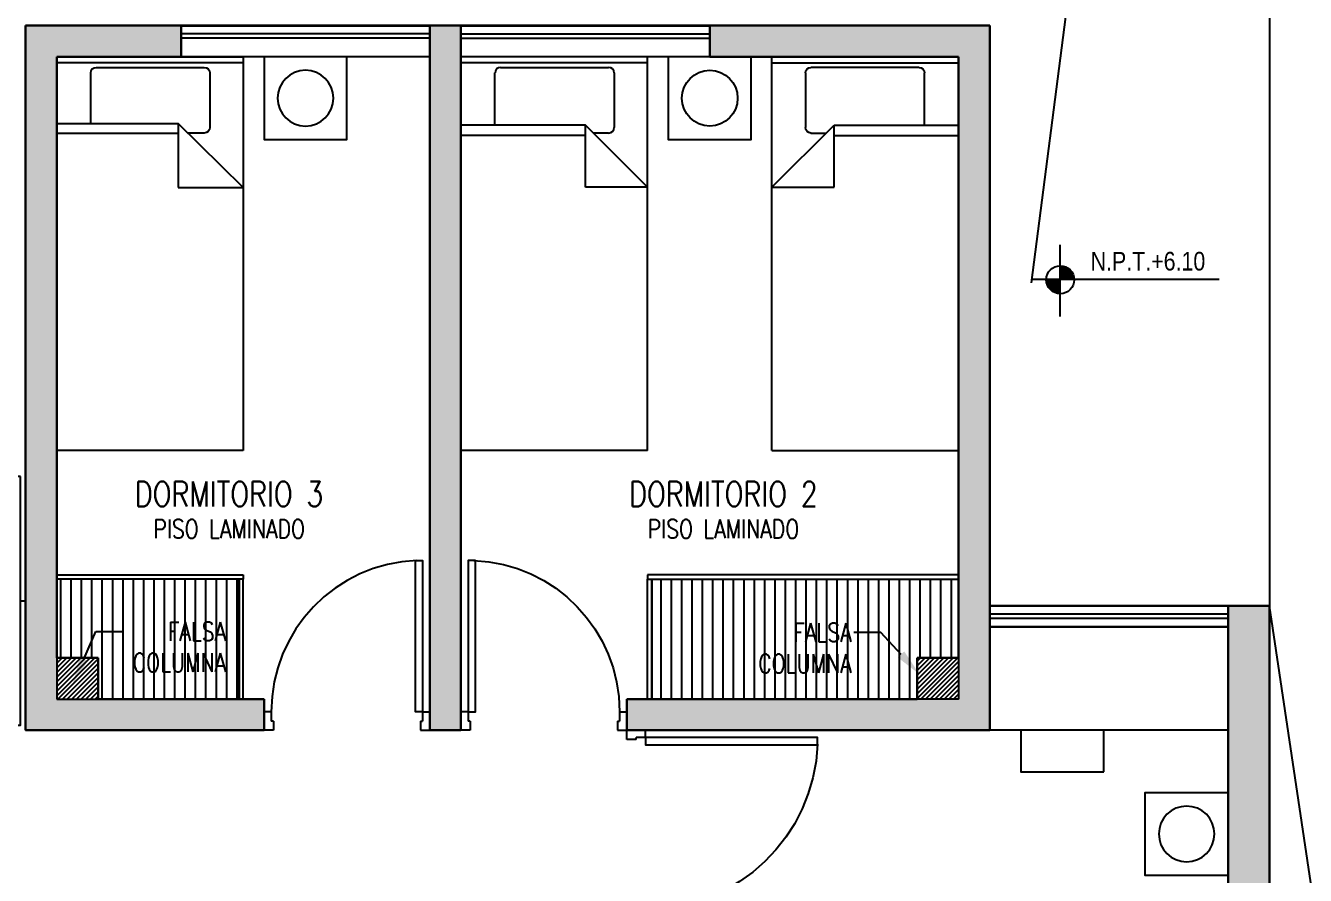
# Model space of a CAD drawing. Header units: millimetres. Extents: x 98 to 155, y -181 to 127.
# Drawn here: x 145.69 to 151.87, y 119.01 to 123.11 of the extents above; entities that cross this region are included whole.
import ezdxf
from ezdxf import colors
from ezdxf.entities.mleader import LeaderData, LeaderLine
from ezdxf.enums import TextEntityAlignment as Align
from ezdxf.math import Vec2, Vec3
from ezdxf.xclip import XClip

# ---------------------------------------------------------------- set-up
doc = ezdxf.new("R2010")
doc.units = ezdxf.units.MM
doc.header["$LTSCALE"] = 15
doc.header["$XCLIPFRAME"] = 2
for name, pattern in [('ACAD_ISO07W100', [3, 0, -3]), ('HIDDEN', [0.375, 0.25, -0.125]), ('HIDDEN2', [0.1875, 0.125, -0.0625]), ('X-REF_DP_Arquitectura$0$HIDDEN', [0.375, 0.25, -0.125])]:
    doc.linetypes.add(name, pattern=pattern)
doc.layers.get('0').update_dxf_attribs({"color": 250})
for name, color, linetype in [('A-HATCH', 250, 'Continuous'), ('A-MOBILIARIO', 250, 'Continuous'), ('A-MURO BAJO', 250, 'Continuous'), ('A-NIVELES-NPT', 252, 'Continuous'), ('A-PROYECCIONES', 250, 'HIDDEN'), ('A-TEXTO-ACABADO PISO', 250, 'Continuous'), ('A_50_TextoAmbiente', 252, 'Continuous'), ('A_50_TextoIndicaciones', 250, 'Continuous'), ('A_50_Vigas', 250, 'X-REF_DP_Arquitectura$0$HIDDEN'), ('A_60_HatchEstructuras', 250, 'Continuous'), ('DLP_MOBILIARIO FIJO', 250, 'Continuous')]:
    doc.layers.add(name, color=color, linetype=linetype)
doc.layers.add('A-MUROS', color=252, linetype='Continuous', lineweight=30)
doc.layers.add('A_20_Estructuras', color=250, linetype='Continuous', lineweight=18)
doc.styles.add('R80', font='ARIALN.TTF', dxfattribs={"height": 2.03})
doc.styles.add('ROMANS', font='romans.shx', dxfattribs={"width": 0.8})

# ---------------------------------------------------------------- blocks, each defined once
blk = doc.blocks.new('A$C9f73720c')
at = {"layer": 'A-MURO BAJO'}
blk.add_line((29.0043, 85.4875, 0), (24.9249, 86.4006, 0), dxfattribs=at)
at = {"layer": 'A-PROYECCIONES'}
for p, q in [((47.165, 79.7595, 0), (25.2198, 87.718, 0)), ((10.7556, 87.4203), (24.9249, 86.4007, 0))]:
    blk.add_line(p, q, dxfattribs=at)
at = {"style": 'R80'}
for height, rotation, p in [(0.09, 0.00902, (39.554, 141.0046, 0)), (0.09, 0.00902, (45.7984, 139.3226, 0)), (0.09, 0.00902, (50.4634, 135.3578, 0)), (0.09, 0.00902, (41.9784, 129.0436, 0)), (0.09, 0.00902, (37.8409, 128.6089, 0)), (0.09, 0.00902, (35.483, 116.3582, 0)), (0.09, 0.00902, (63.0395, 116.3253, 0)), (0.09, 0.00902, (38.5607, 113.6321, 0)), (0.09, 0.00902, (45.1292, 84.3757, 0)), (0.09, 0.00902, (43.9111, 83.9335, 0)), (0.09, 0.00902, (43.1485, 83.401, 0)), (0.09, 0.00902, (28.0067, 80.1071, 0)), (0.09, 0.00902, (44.3753, 79.9046, 0)), (0.09, 0.00902, (55.151, 79.2173, 0)), (0.09, 0.00902, (38.2608, 76.0049)), (0.09, 0.00902, (39.0036, 75.5558)), (0.09, 0.00902, (27.5137, 75.2133, 0)), (0.09, 0.00902, (27.5137, 75.2133, 0)), (0.09, 0.00902, (39.8519, 75.1543)), (0.09, 0.00902, (25.3599, 70.2709, 0)), (0.09, 0.00902, (32.1646, 69.192, 0)), (0.09, 0.00902, (32.1646, 69.192, 0)), (0.09, 0.00902, (26.9947, 68.6392, 0)), (0.09, 0.00902, (59.8504, 67.3859, 0)), (0.09, 0.00902, (24.839, 65.5107, 0)), (0.09, 0.00902, (24.839, 65.5107, 0)), (0.09, 0.00902, (33.5008, 60.261, 0)), (0.09, 0.00902, (33.5008, 60.261, 0)), (0.09, 347.39076, (17.1069, 59.2726, 0)), (0.09, 0.00902, (26.4708, 59.2035, 0)), (0.09, 0.00902, (26.4708, 59.2035, 0)), (0.09, 0.00902, (23.1216, 58.7685, 0)), (0.09, 0.00902, (23.1216, 58.7685, 0)), (0.09, 0.00902, (27.6632, 55.3959, 0)), (0.09, 0.00902, (27.6632, 55.3959, 0)), (0.09, 0.00902, (22.2239, 54.9818, 0)), (0.09, 0.00902, (22.2239, 54.9818, 0)), (0.09, 0.00902, (65.7174, 53.5803, 0)), (0.09, 0.00902, (38.377, 51.7166, 0)), (0.09, 0.00902, (38.377, 51.7166, 0)), (0.09, 0.00902, (21.0294, 51.3767, 0)), (0.09, 0.00902, (21.0294, 51.3767, 0)), (0.09, 0.00902, (29.4091, 50.8876, 0)), (0.09, 0.00902, (29.4091, 50.8876, 0)), (0.09, 0.00902, (22.5184, 48.0808, 0)), (0.09, 0.00902, (22.5184, 48.0808, 0)), (0.09, 0.00902, (32.8305, 47.9478, 0)), (0.09, 0.00902, (38.6414, 47.9238, 0)), (0.09, 1.55763, (45.5013, 47.0033, 0)), (0.09, 1.55763, (45.5013, 47.0033, 0)), (0.09, 1.55763, (42.9613, 45.8781, 0)), (0.09, 0.00902, (31.2252, 43.4352, 0)), (0.09, 0.00902, (31.2252, 43.4352, 0)), (0.09, 0.00902, (24.8291, 43.3056, 0)), (0.09, 0.00902, (24.8291, 43.3056, 0)), (0.09, 0.00902, (28.8684, 42.6092, 0)), (0.09, 0.00902, (28.8684, 42.6092, 0)), (0.09, 0.00902, (46.0815, 42.4048, 0)), (0.09, 0.00902, (19.0307, 42.0559, 0)), (0.09, 0.00902, (19.0307, 42.0559, 0)), (0.09, 0.00902, (70.9067, 41.0329, 0)), (0.09, 0.00902, (22.7765, 38.7407, 0)), (0.09, 0.00902, (22.7765, 38.7407, 0)), (0.09, 0.00902, (17.8952, 37.4624, 0)), (0.09, 0.00902, (17.8952, 37.4624, 0)), (0.09, 0.00902, (25.8226, 33.2142, 0)), (0.09, 0.00902, (21.5027, 31.2754, 0)), (0.1403, 0.00902, (43.0178, 29.8778, 0)), (0.09, 0.00902, (24.3978, 29.2659, 0)), (0.09, 0.00902, (49.7565, 29.0287, 0)), (0.09, 0.00902, (16.51, 28.4123, 0)), (0.09, 0.00902, (16.51, 28.4123, 0)), (0.09, 0.00902, (40.7946, 24.893, 0)), (0.09, 0.00902, (18.1268, 23.6374, 0)), (0.09, 0.00902, (20.346, 20.3291, 0)), (0.09, 0.00902, (38.3365, 19.4632, 0)), (0.09, 0.00902, (18.2869, 15.9828, 0)), (0.09, 0.00902, (36.6694, 12.5977, 0)), (0.09, 337.79984, (24.7536, 11.2334, 0)), (0.09, 0.00902, (33.5928, 10.3508, 0)), (0.09, 337.79984, (21.6109, 10.1247, 0)), (0.09, 337.79984, (16.5605, 9.5998, 0)), (0.09, 337.79984, (29.9414, 8.9534, 0)), (0.09, 337.79984, (31.6402, 7.9561, 0)), (0.09, 337.79984, (26.736, 7.7966, 0)), (0.09, 337.79984, (32.0288, 7.0232, 0)), (0.09, 0.00902, (23.3239, 5.5763, 0)), (0.09, 0.00902, (16.5347, 5.5678, 0)), (0.09, 0.00902, (34.4718, 3.6379, 0))]:
    blk.add_attdef('N.P.T.+0.00', text='', height=height, rotation=rotation, dxfattribs=at).set_placement(p, align=Align.MIDDLE_CENTER)
for p in [(49.9263, 138.2431, 0), (56.6904, 136.252, 0), (60.5336, 135.5237, 0), (42.6322, 135.1839), (58.3591, 133.6514, 0), (46.2516, 126.9171), (67.6439, 125.1529), (62.2762, 107.4327), (41.3341, 103.0918, 0), (58.4477, 100.4887, -0.2526), (35.1548, 97.8545, 0), (58.3053, 94.9071, 0), (31.2618, 93.9445, 0), (38.1161, 91.318), (54.6279, 88.218, 0), (17.9393, 86.8861, 0), (34.7444, 85.6148, 0), (54.6869, 83.8861, 0), (35.5048, 81.4636, 0), (34.6534, 76.9929, 0), (59.6668, 73.2509), (40.4113, 65.8421, 0), (43.5611, 65.2125, 0), (64.4681, 61.3857), (43.9111, 51.4927, 0), (32.9744, 51.0828, 0), (69.3242, 50.0814, 0), (48.0327, 50.0735, 0), (52.9599, 39.4701, 0), (74.4159, 35.7467, 0)]:
    blk.add_attdef('N.P.T.+0.00', text='', height=0.2109, dxfattribs=at).set_placement(p, align=Align.MIDDLE_CENTER)
blk = doc.blocks.new('ESTRUC_P1')
at = {"layer": 'A_60_HatchEstructuras'}
h = blk.add_hatch(color=256, dxfattribs=at)
h.dxf.hatch_style = 1
h.paths.add_polyline_path([(43.85, -3.25), (42.85, -3.25), (42.85, -0.15), (43.45, -0.15), (43.45, 0), (42.7, 0), (42.7, -3.4), (43.85, -3.4)])
h.paths.add_polyline_path([(44.8, 0), (44.65, 0), (44.65, -3.4), (44.8, -3.4)])
h.paths.add_polyline_path([(47.35, 0), (46, 0), (46, -0.15), (47.2, -0.15), (47.2, -3.25), (45.6, -3.25), (45.6, -3.4), (47.35, -3.4)])
h = blk.add_hatch(color=256, dxfattribs=at)
h.dxf.hatch_style = 1
h.paths.add_polyline_path([(44.25, -4.45), (45.6, -4.45), (45.6, -5.5), (45.75, -5.5), (45.75, -4.3), (43.6, -4.3), (43.6, -4.45), (44.05, -4.45), (44.05, -6.05), (44.25, -6.05)], flags=17)
h.paths.add_polyline_path([(48.7, -2.8), (48.5, -2.8), (48.5, -6.85), (45.75, -6.85), (45.75, -6.25), (45.6, -6.25), (45.6, -6.85), (42.85, -6.85), (42.85, -4.3), (42.7, -4.3), (42.7, -6.85), (39.8499, -6.85), (39.8499, -7), (42.7, -7), (42.7, -9.55), (42.85, -9.55), (42.85, -7), (45.6, -7), (45.6, -7.6), (45.75, -7.6), (45.75, -7), (48.5, -7), (48.5, -11.05), (48.7, -11.05)])
h.paths.add_polyline_path([(44.25, -7.8), (44.05, -7.8), (44.05, -9.4), (43.6, -9.4), (43.6, -9.55), (45.75, -9.55), (45.75, -8.35), (45.6032, -8.35), (45.6, -8.35), (45.6, -9.4), (44.25, -9.4)], flags=17)
at = {"layer": 'A_20_Estructuras'}
for points in [[(44.8, 0), (44.65, 0), (44.65, -3.4), (44.8, -3.4)], [(47.35, 0), (46, 0), (46, -0.15), (47.2, -0.15), (47.2, -3.25), (45.6, -3.25), (45.6, -3.4), (47.35, -3.4)], [(43.85, -3.25), (42.85, -3.25), (42.85, -0.15), (43.45, -0.15), (43.45, 0), (42.7, 0), (42.7, -3.4), (43.85, -3.4)], [(48.7, -2.8), (48.5, -2.8), (48.5, -6.85), (45.75, -6.85), (45.75, -6.25), (45.6, -6.25), (45.6, -6.85), (42.85, -6.85), (42.85, -4.3), (42.7, -4.3), (42.7, -6.85), (39.8499, -6.85), (39.8499, -7), (42.7, -7), (42.7, -9.55), (42.85, -9.55), (42.85, -7), (45.6, -7), (45.6, -7.6), (45.75, -7.6), (45.75, -7), (48.5, -7), (48.5, -11.05), (48.7, -11.05)]]:
    blk.add_lwpolyline(points, close=True, dxfattribs=at)
at = {"layer": 'A_50_Vigas'}
for p, q in [((43.45, 0), (44.65, 0)), ((44.8, 0), (46, 0)), ((48.5, -2.8), (47.35, -2.8))]:
    blk.add_line(p, q, dxfattribs=at)
blk = doc.blocks.new('A$C77AB7FBD')
at = {"linetype": 'Continuous'}
for p, q in [((0, 0), (0, 1.9)), ((0.9, 1.9), (0, 1.9)), ((0.9, 1.87), (0, 1.87)), ((0.9, 0), (0.9, 1.9)), ((0.164, 1.57), (0.164, 1.8219)), ((0.1908, 1.8487), (0.7119, 1.8487)), ((0.7386, 1.8219), (0.7386, 1.5585)), ((0.6, 1.57), (0, 1.57)), ((0.6, 1.27), (0.6, 1.57)), ((0.9, 1.27), (0.6, 1.57)), ((0.6, 1.52), (0, 1.52)), ((0.7119, 1.5317), (0.6383, 1.5317)), ((0.9, 1.27), (0.6, 1.27)), ((0.9, 0), (0, 0))]:
    blk.add_line(p, q, dxfattribs=at)
for centre, start, end in [((0.1908, 1.8219), 90, 180), ((0.7119, 1.8219), 0, 90), ((0.7119, 1.5585), 270, 0)]:
    blk.add_arc(centre, 0.0267, start, end, dxfattribs=at)
blk = doc.blocks.new('A$C2EBA15F5')
blk.add_lwpolyline([(0, 0.4), (0, 0), (0.4, 0), (0.4, 0.4)], close=True)
blk.add_circle((0.2, 0.2), 0.1344)
blk = doc.blocks.new('CAMA PROYECCION')
for p, q in [((37.495, 40.6423, 0), (37.495, 38.771, 0)), ((38.3949, 40.6423, 0), (37.495, 40.6423, 0)), ((38.3949, 38.771, 0), (38.3949, 40.6423, 0)), ((38.0806, 39.3741, 0), (38.3949, 39.3741, 0)), ((38.3949, 39.3741, 0), (38.0806, 39.0644, 0)), ((38.0806, 39.0644, 0), (38.0806, 39.3741, 0)), ((38.0806, 39.1133, 0), (37.495, 39.1133, 0)), ((38.2069, 39.1106, 0), (38.1275, 39.1106, 0)), ((38.2336, 38.8203, 0), (38.2336, 39.0838, 0)), ((37.495, 39.0644, 0), (38.0806, 39.0644, 0)), ((37.659, 39.0644, 0), (37.659, 38.8203, 0)), ((37.495, 38.7423, 0), (37.495, 38.9974, 0)), ((38.3949, 38.7423, 0), (38.3949, 38.9974, 0)), ((37.495, 38.771, 0), (38.3949, 38.771, 0)), ((37.6857, 38.7936, 0), (38.2069, 38.7936, 0)), ((37.495, 38.7423, 0), (38.3949, 38.7423, 0))]:
    blk.add_line(p, q)
at = {"elevation": 0}
blk.add_lwpolyline([(38.495, 38.7423), (38.495, 39.1423), (38.895, 39.1423), (38.895, 38.7423)], close=True, dxfattribs=at)
blk.add_circle((38.695, 38.9423, 0), 0.1344)
for centre, start, end in [((38.2069, 39.0838, 0), 0, 90), ((37.6857, 38.8203, 0), 180, 270), ((38.2069, 38.8203, 0), 270, 0)]:
    blk.add_arc(centre, 0.0267, start, end)
blk = doc.blocks.new('*U144')
for p, q in [((0.01, 0.755), (0.01, 0.8)), ((0.055, 0.755), (0.01, 0.755)), ((0.1, 0.765), (0.055, 0.765)), ((0.055, 0.755), (0.055, 0.765)), ((0.1, 0.765), (0.1, 0.8)), ((0.055, 0.045), (0.01, 0.045)), ((0.01, 0.045), (0.01, 0)), ((0.055, 0.045), (0.055, 0.035)), ((0.1, 0.035), (0.055, 0.035)), ((0.1, 0.035), (0.1, 0))]:
    blk.add_line(p, q)
blk.add_lwpolyline([(0.83, 0.07), (0.83, 0.035), (0.1, 0.035), (0.1, 0.07)], close=True)
at = {"linetype": 'HIDDEN2'}
blk.add_arc((0.0996, 0.034), 0.731, 2.23015, 89.96723, dxfattribs=at)
blk = doc.blocks.new('*U145')
for p, q in [((0.01, 0.855), (0.01, 0.9)), ((0.1, 0.865), (0.055, 0.865)), ((0.055, 0.855), (0.055, 0.865)), ((0.1, 0.865), (0.1, 0.9)), ((0.055, 0.855), (0.01, 0.855)), ((0.055, 0.045), (0.01, 0.045)), ((0.01, 0.045), (0.01, 0)), ((0.055, 0.045), (0.055, 0.035)), ((0.1, 0.035), (0.055, 0.035)), ((0.1, 0.035), (0.1, 0))]:
    blk.add_line(p, q)
blk.add_lwpolyline([(0.93, 0.07), (0.93, 0.035), (0.1, 0.035), (0.1, 0.07)], close=True)
at = {"linetype": 'HIDDEN2'}
blk.add_arc((0.0995, 0.0339), 0.8311, 2.23015, 89.96723, dxfattribs=at)
blk = doc.blocks.new('A$C67C01FD6')
blk.add_line((0.025, 0), (0, 0))
blk.add_lwpolyline([(0.025, 0.6), (0.075, 0.6), (0.075, -0.6), (0.025, -0.6), (0.025, 0.6)])
blk = doc.blocks.new('SIM NIVEL PLANTA')
at = {"linetype": 'Continuous'}
h = blk.add_hatch(dxfattribs=at)
h.set_pattern_fill('_USER', color=256, scale=0.089997, angle=45, style=0, pattern_type=0)
h.set_pattern_definition([(45, (31854.49523, 23864.84028), (-0.06363728001, 0.06363728001), [])])
h.paths.add_polyline_path([(-17.33, 0), (-15.98, 0, 0.409209), (-17.33, 1.33)])
h.paths.add_polyline_path([(-18.68, 0, 0.004279), (-18.68, -0.02, 0.414214), (-17.33, -1.37), (-17.33, 0)])
for p, q in [((-17.33, -3.58), (-17.33, 3.34)), ((-2, 0), (-20, 0))]:
    blk.add_line(p, q)
blk.add_circle((-17.33, -0.02), 1.35, dxfattribs=at)
at = {"style": 'R80'}
blk.add_attdef('N.P.T.+0.00', text='', height=1.8, dxfattribs=at).set_placement((-8.87, 1.77), align=Align.MIDDLE_CENTER)

msp = doc.modelspace()

# ---------------------------------------------------------------- block references
at = {"linetype": 'ACAD_ISO07W100', "ltscale": 5}
ref = msp.add_blockref('A$C9f73720c', (241.452, 114.8591), dxfattribs=dict(at, rotation=102.6156181418625))
XClip(ref).set_block_clipping_path([(22.1542253106, 140.4101169162), (10.3600901397, 87.7136669306), (29.6608346476, 83.3939150368), (41.4549698184, 136.0903650224)])

# ---------------------------------------------------------------- next in the draw order: hatches: boundary and pattern name
at = {"layer": 'A-HATCH'}
h = msp.add_hatch(dxfattribs=at)
h.set_pattern_fill('ANSI31', color=256, scale=0.005)
h.set_pattern_definition([(45, (99.052238, 112.06157), (-0.01122532, 0.01122532), [])])
h.paths.add_polyline_path([(145.8432, 120.0616), (146.0432, 120.0616), (146.0432, 119.8616), (145.8432, 119.8616)])
h = msp.add_hatch(dxfattribs=at)
h.set_pattern_fill('ANSI31', color=256, scale=0.005)
h.set_pattern_definition([(45, (101.643205, 112.06157), (-0.01122532, 0.01122532), [])])
h.paths.add_polyline_path([(150.1932, 120.0616), (149.9932, 120.0616), (149.9932, 119.8616), (150.1932, 119.8616)])
at = {"layer": 'DLP_MOBILIARIO FIJO'}
h = msp.add_hatch(dxfattribs=at)
h.set_pattern_fill('_USER', color=256, scale=0.05, angle=270, pattern_type=0)
h.set_pattern_definition([(270, (86.663206, 149.491535), (0.05, -9e-18), [])])
h.paths.add_polyline_path([(145.8432, 120.4416), (146.7232, 120.4416), (146.7232, 119.8616), (146.0432, 119.8616), (146.0432, 120.0616), (145.8432, 120.0616)])
h = msp.add_hatch(dxfattribs=at)
h.set_pattern_fill('_USER', color=256, scale=0.05, angle=270, pattern_type=0)
h.set_pattern_definition([(270, (-9390.74165, -4825.104246), (0.05, -9e-18), [])])
h.paths.add_polyline_path([(150.1932, 120.4416), (150.1932, 120.0616), (149.9932, 120.0616), (149.9932, 119.8616), (148.7132, 119.8616), (148.7132, 120.4416)])

# ---------------------------------------------------------------- next in the draw order: linework, layer by layer
at = {"layer": 'A-MOBILIARIO'}
for points in [[(150.3432, 119.7116), (150.3432, 120.2116), (151.4932, 120.2116), (151.4932, 119.7116)], [(150.8932, 119.5116), (150.8932, 119.7116), (150.4932, 119.7116), (150.4932, 119.5116)]]:
    msp.add_lwpolyline(points, close=True, dxfattribs=at)
at = {"layer": 'A-MURO BAJO'}
for p, q in [((147.6432, 123.1116), (146.4432, 123.1116)), ((148.9932, 123.1116), (147.7932, 123.1116)), ((147.6432, 122.9616), (146.4432, 122.9616)), ((148.9932, 122.9616), (147.7932, 122.9616)), ((151.4932, 120.3116), (150.3432, 120.3116)), ((151.4932, 120.2116), (150.3432, 120.2116))]:
    msp.add_line(p, q, dxfattribs=at)
at = {"layer": 'A-MUROS'}
for p, q in [((145.6932, 123.1116), (146.4432, 123.1116)), ((145.6932, 119.7116), (145.6932, 123.1116)), ((146.4432, 122.9616), (146.4432, 123.1116)), ((147.6432, 123.1116), (147.7932, 123.1116)), ((147.6432, 119.7116), (147.6432, 123.1116)), ((147.7932, 119.7116), (147.7932, 123.1116)), ((148.9932, 123.1116), (150.3432, 123.1116)), ((148.9932, 122.9616), (148.9932, 123.1116)), ((150.3432, 119.7116), (150.3432, 123.1116)), ((145.8432, 122.9616), (146.4432, 122.9616)), ((145.8432, 120.0616), (145.8432, 122.9616)), ((148.9932, 122.9616), (150.1932, 122.9616)), ((150.1932, 120.0616), (150.1932, 122.9616)), ((146.0432, 120.0616), (145.8432, 120.0616)), ((146.0432, 119.8616), (146.0432, 120.0616)), ((149.9932, 119.8616), (149.9932, 120.0616)), ((149.9932, 120.0616), (150.1932, 120.0616)), ((146.0432, 119.8616), (146.8432, 119.8616)), ((146.8432, 119.7116), (146.8432, 119.8616)), ((148.5932, 119.8616), (149.9932, 119.8616)), ((148.5932, 119.7116), (148.5932, 119.8616)), ((145.6932, 119.7116), (146.8432, 119.7116)), ((147.6432, 119.7116), (147.7932, 119.7116)), ((148.5932, 119.7116), (150.3432, 119.7116))]:
    msp.add_line(p, q, dxfattribs=at)
at = {"layer": 'A-MUROS', "elevation": 0}
msp.add_lwpolyline([(148.7432, 116.2616), (151.4932, 116.2616), (151.4932, 120.3116), (151.6932, 120.3116), (151.6932, 112.0616), (151.4932, 112.0616), (151.4932, 116.1116), (148.7432, 116.1116)], dxfattribs=at)
at = {"layer": 'DLP_MOBILIARIO FIJO'}
for p, q in [((147.6432, 123.0716), (146.4432, 123.0716)), ((147.6432, 123.0516), (146.4432, 123.0516)), ((147.7932, 123.0716), (148.9932, 123.0716)), ((147.7932, 123.0516), (148.9932, 123.0516)), ((151.4932, 120.2716), (150.3432, 120.2716)), ((151.4932, 120.2516), (150.3432, 120.2516))]:
    msp.add_line(p, q, dxfattribs=at)
at = {"layer": 'DLP_MOBILIARIO FIJO', "elevation": 0}
for points in [[(146.7432, 120.4616), (146.7432, 120.4416), (145.8432, 120.4416), (145.8432, 120.4616)], [(146.7232, 119.8616), (146.7432, 119.8616), (146.7432, 120.4416), (146.7232, 120.4416)], [(148.6932, 120.4616), (148.6932, 120.4416), (150.1932, 120.4416), (150.1932, 120.4616)], [(148.7132, 119.8616), (148.6932, 119.8616), (148.6932, 120.4416), (148.7132, 120.4416)]]:
    msp.add_lwpolyline(points, close=True, dxfattribs=at)
at = {"layer": 'DLP_MOBILIARIO FIJO'}
for points in [[(145.8432, 119.8616), (146.7232, 119.8616), (146.7232, 120.4416), (145.8432, 120.4416)], [(150.1932, 119.8616), (148.7132, 119.8616), (148.7132, 120.4416), (150.1932, 120.4416)]]:
    msp.add_lwpolyline(points, close=True, dxfattribs=at)

# ---------------------------------------------------------------- next in the draw order: block references
msp.add_blockref('ESTRUC_P1', (102.9932, 123.1113))
at = {"layer": 'A-MOBILIARIO', "xscale": -1}
for name, p, rotation in [('CAMA PROYECCION', (108.3482, 161.7039, 0), 180), ('*U144', (147.7932, 119.7016), 270), ('*U145', (148.5832, 119.7116), 180)]:
    msp.add_blockref(name, p, dxfattribs=dict(at, rotation=rotation))
at = {"layer": 'A-MOBILIARIO'}
msp.add_blockref('A$C77AB7FBD', (147.7932, 121.0616), dxfattribs=at)
at = {"layer": 'A-MOBILIARIO', "extrusion": (0, 0, -1), "xscale": -1, "zscale": -1}
msp.add_blockref('A$C2EBA15F5', (-148.7932, 122.5616), dxfattribs=at)
at = {"layer": 'A-MOBILIARIO', "xscale": -1}
for name, p in [('A$C77AB7FBD', (150.1932, 121.0616)), ('A$C67C01FD6', (145.6932, 120.3366, 0)), ('A$C2EBA15F5', (151.4932, 119.0116))]:
    msp.add_blockref(name, p, dxfattribs=at)
at = {"layer": 'A-MOBILIARIO', "rotation": 90}
msp.add_blockref('*U144', (147.6432, 119.7016), dxfattribs=at)
at = {"layer": 'A-NIVELES-NPT', "xscale": 0.05, "yscale": 0.05, "zscale": 0.05}
msp.add_blockref('SIM NIVEL PLANTA', (151.5501, 121.8865), dxfattribs=at).add_auto_attribs({'N.P.T.+0.00': 'N.P.T.+6.10'})

# ---------------------------------------------------------------- next in the draw order: texts
at = {"layer": 'A-TEXTO-ACABADO PISO', "char_height": 0.09, "attachment_point": 2, "style": 'ROMANS'}
for insert in [(146.6751, 120.7282), (149.059, 120.7282)]:
    msp.add_mtext_dynamic_manual_height_columns('PISO LAMINADO', width=1.20225, gutter_width=12.5, heights=[0], dxfattribs=dict(at, insert=insert))
at = {"layer": 'A_50_TextoAmbiente', "style": 'ROMANS', "width": 0.8}
for s, p in [('DORMITORIO 3', (146.6748, 120.7915)), ('DORMITORIO 2', (149.0591, 120.7915))]:
    msp.add_text(s, height=0.12, dxfattribs=at).set_placement(p, align=Align.CENTER)

# ---------------------------------------------------------------- next in the draw order: leaders
at = {"layer": 'A_50_TextoIndicaciones'}
ml = msp.add_multileader_mtext('Standard', dxfattribs=at)
ml.set_content('FALSA COLUMNA', color=256, style='ROMANS')
ml.set_leader_properties(color=7)
ml.build(insert=Vec2(0, 0))
ml.multileader.update_dxf_attribs({"dogleg_length": 1.3073, "arrow_head_size": 0.13, "scale": 0.1})
ctx = ml.context
ctx.base_point, ctx.scale, ctx.char_height, ctx.arrow_head_size, ctx.landing_gap_size, ctx.plane_origin = Vec3(146.1632, 120.1882), 0.1, 0.09, 0.13, 0.01, Vec3(146.8846, 121.1715)
ctx.text_align_type = 2
notes = []
notes.append((ctx, [(1, (1, 1, 0), (146.0325, 120.1882), (1, 0), 0.1307, [(0, [(145.9214, 119.9361)], 0, [])])]))
ctx.mtext.insert, ctx.mtext.width, ctx.mtext.defined_height, ctx.mtext.alignment, ctx.mtext.flow_direction = Vec3(146.6601, 120.2332), 0.532149, 0.5349, 3, 5
ml = msp.add_multileader_mtext('Standard', dxfattribs=at)
ml.set_content('FALSA COLUMNA', color=256, style='ROMANS')
ml.set_leader_properties(color=7)
ml.build(insert=Vec2(0, 0))
ml.multileader.update_dxf_attribs({"dogleg_length": 1.3073, "arrow_head_size": 0.13, "scale": 0.1})
ctx = ml.context
ctx.base_point, ctx.scale, ctx.char_height, ctx.arrow_head_size, ctx.landing_gap_size, ctx.plane_origin = Vec3(149.1804, 120.1835), 0.1, 0.09, 0.13, 0.01, Vec3(149.9018, 121.1668)
ctx.text_align_type = 2
notes.append((ctx, [(0, (1, 1, 0), (149.818, 120.1835), (-1, 0), 0.1307, [(0, [(150.0041, 119.9825)], 0, [])])]))
ctx.mtext.insert, ctx.mtext.width, ctx.mtext.defined_height, ctx.mtext.alignment, ctx.mtext.flow_direction = Vec3(149.6773, 120.2285), 0.532149, 0.5349, 3, 5
for ctx, leaders in notes:
    for number, flags, end, landing, length, lines in leaders:
        leader = LeaderData()
        leader.index, (leader.has_last_leader_line, leader.has_dogleg_vector, leader.attachment_direction) = number, flags
        leader.last_leader_point, leader.dogleg_vector, leader.dogleg_length = Vec3(end), Vec3(landing), length
        for number, points, colour, breaks in lines:
            line = LeaderLine()
            line.index, line.vertices, line.color, line.breaks = number, Vec3.list(points), colors.encode_raw_color(colour), breaks
            leader.lines.append(line)
        ctx.leaders.append(leader)

doc.saveas('drawing.dxf')
